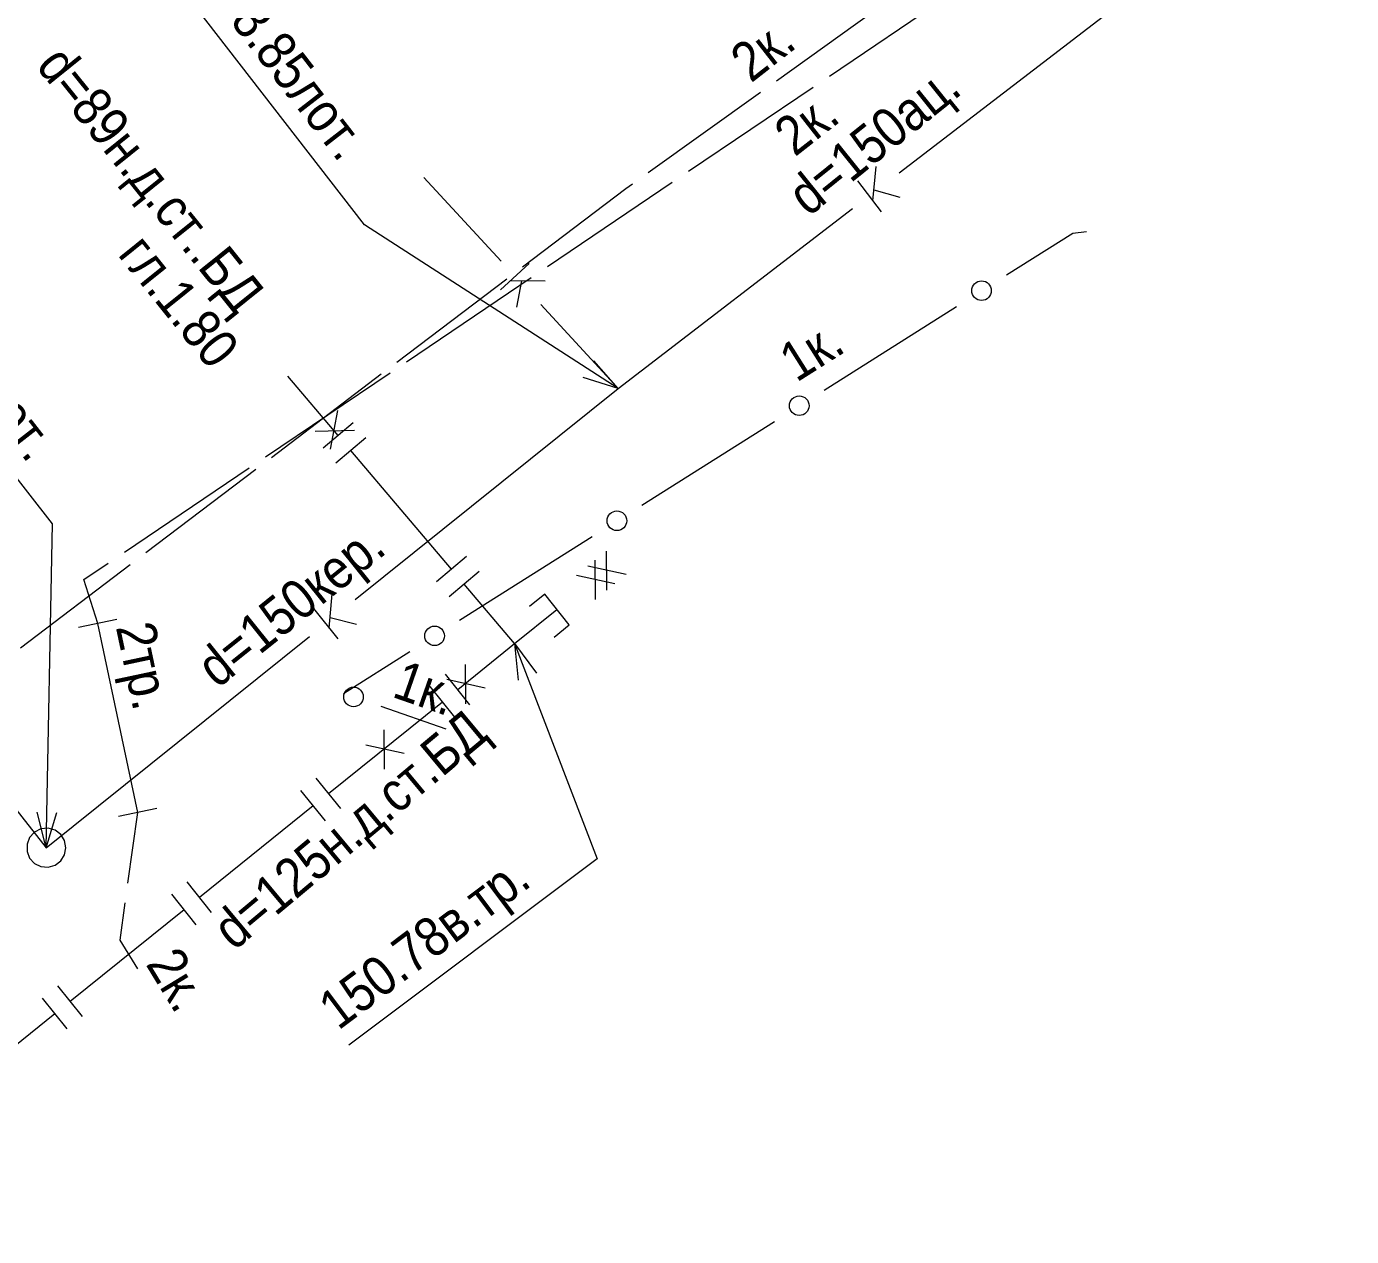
# Model space of a CAD drawing. Header units: metres. Extents: x 369 to 856, y 14070 to 14447.
# Drawn here: x 569.33 to 603.11, y 14166.43 to 14197.27 of the extents above; entities that cross this region are included whole.
import ezdxf
from ezdxf.enums import TextEntityAlignment as Align

# ---------------------------------------------------------------- set-up
doc = ezdxf.new("R2010")
doc.units = ezdxf.units.M
doc.header["$MEASUREMENT"] = 0
for name, color, linetype, lineweight in [('Газопровод', 7, 'Continuous', 25), ('Кабели', 7, 'Continuous', 25), ('Кабель электрический', 7, 'Continuous', 25), ('Канализация самотёчная', 7, 'Continuous', 25), ('Подземные коммуникации', 7, 'Continuous', 25)]:
    doc.layers.add(name, color=color, linetype=linetype, lineweight=lineweight)
doc.styles.add('Style-RUSSIAN_1251', font='RUSSIAN_1251.shx')
doc.styles.add('Style-RUSSIAN_1251 I 0.00000', font='RUSSIAN_1251.shx')

# ---------------------------------------------------------------- blocks, each defined once
blk = doc.blocks.new('msdElementTypeLineString_368')
at = {"layer": 'Кабель электрический', "color": 252, "linetype": 'Continuous', "lineweight": 9}
for p, q in [((1.99, 6.425), (1.011, 6.218)), ((3.011, 1.604), (2.032, 1.397))]:
    blk.add_line(p, q, dxfattribs=at)
blk = doc.blocks.new('msdElementTypeMultiLine_66')
at = {"layer": 'Кабель электрический', "color": 252, "linetype": 'Continuous', "lineweight": 9, "flags": 128}
blk.add_lwpolyline([(2.522, 1.501), (1.501, 6.322)], dxfattribs=at)
at = {"layer": 'Кабель электрический', "color": 252, "linetype": 'Continuous', "lineweight": 9}
blk.add_blockref('msdElementTypeLineString_368', (0, 0), dxfattribs=at)
blk = doc.blocks.new('msdElementTypeLineString_369')
at = {"layer": 'Кабель электрический', "color": 252, "linetype": 'Continuous', "lineweight": 9}
for p, q in [((22.597, 16.379), (25.777, 18.526)), ((19.004, 13.952), (22.183, 16.099)), ((15.41, 11.525), (18.589, 13.672)), ((11.816, 9.097), (14.995, 11.245)), ((8.222, 6.67), (11.401, 8.818)), ((4.628, 4.243), (7.808, 6.39)), ((1.034, 1.816), (4.214, 3.963))]:
    blk.add_line(p, q, dxfattribs=at)
at = {"layer": 'Кабель электрический', "color": 252, "linetype": 'Continuous', "lineweight": 9, "flags": 128}
for points in [[(29.791, 21.225), (30.216, 21.51), (30.574, 22.87)], [(26.191, 18.806), (27.616, 19.768), (29.375, 20.947)], [(0.352, 0.001), (0.001, 1.118), (0.62, 1.536)]]:
    blk.add_lwpolyline(points, dxfattribs=at)
blk = doc.blocks.new('msdElementTypeMultiLine_67')
at = {"layer": 'Кабель электрический', "color": 252, "linetype": 'Continuous', "lineweight": 9}
blk.add_blockref('msdElementTypeLineString_369', (0, 0), dxfattribs=at)
blk = doc.blocks.new('ZAGLUS_6')
at = {"layer": 'Газопровод', "color": 252, "linetype": 'Continuous', "lineweight": 9, "flags": 128}
blk.add_lwpolyline([(0.5, -0.5), (0.5, 0), (-0.5, 0), (-0.5, -0.5)], dxfattribs=at)
blk = doc.blocks.new('msdElementTypeLineString_459')
at = {"layer": 'Газопровод', "color": 252, "linetype": 'Continuous', "lineweight": 9}
for p, q in [((5.743, 5.768), (5.749, 4.768)), ((5.453, 5.535), (5.459, 4.535)), ((4.987, 5.158), (5.964, 4.944)), ((5.276, 5.39), (6.254, 5.177)), ((2.147, 2.876), (2.153, 1.876)), ((1.68, 2.499), (2.658, 2.285))]:
    blk.add_line(p, q, dxfattribs=at)
blk = doc.blocks.new('msdElementTypeLineString_460')
at = {"layer": 'Газопровод', "color": 252, "linetype": 'Continuous', "lineweight": 9}
blk.add_line((0.5, 0.501), (1.58, 1.369), dxfattribs=at)
blk = doc.blocks.new('msdElementTypeMultiLine_157')
at = {"layer": 'Газопровод', "color": 252, "linetype": 'Continuous', "lineweight": 9}
for name, p in [('msdElementTypeLineString_459', (0, 0)), ('msdElementTypeLineString_460', (2.907, 2.907))]:
    blk.add_blockref(name, p, dxfattribs=at)
blk = doc.blocks.new('msdElementTypeLineString_486')
at = {"layer": 'Кабель электрический', "color": 252, "linetype": 'Continuous', "lineweight": 9}
for p, q in [((61.022, 32.523), (57.782, 31.16)), ((53.899, 28.902), (51.04, 26.857)), ((50.633, 26.566), (47.774, 24.521)), ((47.367, 24.23), (44.508, 22.185)), ((40.898, 19.472), (38.098, 17.347)), ((37.699, 17.045), (34.899, 14.92)), ((34.5, 14.618), (31.7, 12.493)), ((31.301, 12.191), (28.501, 10.066)), ((10.108, 5.842), (7.878, 8.56)), ((4.185, 7.489), (1.416, 5.323)), ((24.908, 7.331), (22.138, 5.166)), ((12.655, 2.738), (10.425, 5.455)), ((21.744, 4.858), (18.974, 2.693)), ((18.58, 2.385), (15.81, 0.22))]:
    blk.add_line(p, q, dxfattribs=at)
at = {"layer": 'Кабель электрический', "color": 252, "linetype": 'Continuous', "lineweight": 9, "flags": 128}
for points in [[(62.433, 34.131), (61.742, 32.826), (61.483, 32.717)], [(57.323, 30.962), (55.9, 30.332), (54.306, 29.193)], [(44.101, 21.894), (43.935, 21.776), (41.297, 19.774)], [(28.102, 9.764), (25.334, 7.664), (25.302, 7.639)], [(7.561, 8.946), (7.434, 9.1), (6.286, 9.132), (4.579, 7.797)], [(1.022, 5.015), (0, 4.215), (0.229, 3.816)], [(15.375, 0.023), (14.9, 0.001), (12.972, 2.351)]]:
    blk.add_lwpolyline(points, dxfattribs=at)
blk = doc.blocks.new('msdElementTypeMultiLine_179')
at = {"layer": 'Кабель электрический', "color": 252, "linetype": 'Continuous', "lineweight": 9}
blk.add_blockref('msdElementTypeLineString_486', (0, 0), dxfattribs=at)
blk = doc.blocks.new('msdElementTypeLineString_572')
at = {"layer": 'Кабели', "color": 252, "linetype": 'Continuous', "lineweight": 9}
for p, q in [((17.15, 10.917), (18.84, 11.983)), ((12.503, 7.983), (15.882, 10.116)), ((7.855, 5.05), (11.235, 7.183)), ((3.208, 2.117), (6.587, 4.25)), ((0.25, 0.25), (1.94, 1.316))]:
    blk.add_line(p, q, dxfattribs=at)
for centre in [(16.516, 10.516), (11.869, 7.583), (7.221, 4.65), (2.574, 1.717)]:
    blk.add_circle(centre, 0.25, dxfattribs=at)
blk = doc.blocks.new('msdElementTypeMultiLine_261')
at = {"layer": 'Кабели', "color": 252, "linetype": 'Continuous', "lineweight": 9}
blk.add_blockref('msdElementTypeLineString_572', (0, 0), dxfattribs=at)
blk = doc.blocks.new('msdElementTypeLineString_792')
at = {"layer": 'Канализация самотёчная', "color": 252, "linetype": 'Continuous', "lineweight": 9}
for p, q in [((7.163, 5.497), (13.136, 10.08)), ((0.001, 0), (5.974, 4.583))]:
    blk.add_line(p, q, dxfattribs=at)
blk = doc.blocks.new('msdElementTypeLineString_793')
at = {"layer": 'Канализация самотёчная', "color": 252, "linetype": 'Continuous', "lineweight": 9}
for p, q in [((6.992, 5.289), (7.081, 6.161)), ((6.604, 5.795), (7.207, 5.009)), ((7.02, 5.566), (7.683, 5.375))]:
    blk.add_line(p, q, dxfattribs=at)
blk = doc.blocks.new('msdElementTypeMultiLine_406')
at = {"layer": 'Канализация самотёчная', "color": 252, "linetype": 'Continuous', "lineweight": 9}
for name, p in [('msdElementTypeLineString_792', (0.506, 0.506)), ('msdElementTypeLineString_793', (0, 0))]:
    blk.add_blockref(name, p, dxfattribs=at)
blk = doc.blocks.new('msdElementTypeLineString_794')
at = {"layer": 'Канализация самотёчная', "color": 252, "linetype": 'Continuous', "lineweight": 9}
for p, q in [((0.001, 5.377), (1.971, 3.24)), ((2.988, 2.137), (4.959, 0))]:
    blk.add_line(p, q, dxfattribs=at)
blk = doc.blocks.new('msdElementTypeLineString_795')
at = {"layer": 'Канализация самотёчная', "color": 252, "linetype": 'Continuous', "lineweight": 9}
for p, q in [((3.192, 3.685), (2.463, 3.014)), ((2.723, 3.253), (3.599, 3.244)), ((3, 3.25), (2.87, 2.573))]:
    blk.add_line(p, q, dxfattribs=at)
blk = doc.blocks.new('msdElementTypeMultiLine_407')
at = {"layer": 'Канализация самотёчная', "color": 252, "linetype": 'Continuous', "lineweight": 9}
for name, p in [('msdElementTypeLineString_794', (0.506, 0.506)), ('msdElementTypeLineString_795', (0, 0))]:
    blk.add_blockref(name, p, dxfattribs=at)
blk = doc.blocks.new('msdElementTypeLineString_796')
at = {"layer": 'Канализация самотёчная', "color": 252, "linetype": 'Continuous', "lineweight": 9}
for p, q in [((7.876, 6.325), (14.582, 11.71)), ((0.001, 0), (6.707, 5.385))]:
    blk.add_line(p, q, dxfattribs=at)
blk = doc.blocks.new('msdElementTypeLineString_797')
at = {"layer": 'Канализация самотёчная', "color": 252, "linetype": 'Continuous', "lineweight": 9}
for p, q in [((7.721, 6.103), (7.79, 6.976)), ((7.322, 6.6), (7.942, 5.827)), ((7.743, 6.379), (8.41, 6.203))]:
    blk.add_line(p, q, dxfattribs=at)
blk = doc.blocks.new('msdElementTypeMultiLine_408')
at = {"layer": 'Канализация самотёчная', "color": 252, "linetype": 'Continuous', "lineweight": 9}
for name, p in [('msdElementTypeLineString_796', (0.506, 0.506)), ('msdElementTypeLineString_797', (0, 0))]:
    blk.add_blockref(name, p, dxfattribs=at)
blk = doc.blocks.new('msdElementTypeLineString_798')
at = {"layer": 'Канализация самотёчная', "color": 252, "linetype": 'Continuous', "lineweight": 9}
for p, q in [((0.001, 14.844), (5.416, 8.01)), ((6.347, 6.834), (11.762, 0))]:
    blk.add_line(p, q, dxfattribs=at)
blk = doc.blocks.new('msdElementTypeLineString_799')
at = {"layer": 'Канализация самотёчная', "color": 252, "linetype": 'Continuous', "lineweight": 9}
for p, q in [((6.629, 8.402), (5.853, 7.787)), ((6.13, 8.006), (7.002, 7.932)), ((6.406, 7.983), (6.226, 7.317))]:
    blk.add_line(p, q, dxfattribs=at)
blk = doc.blocks.new('msdElementTypeMultiLine_409')
at = {"layer": 'Канализация самотёчная', "color": 252, "linetype": 'Continuous', "lineweight": 9}
for name, p in [('msdElementTypeLineString_798', (0.506, 0.506)), ('msdElementTypeLineString_799', (0, 0))]:
    blk.add_blockref(name, p, dxfattribs=at)
blk = doc.blocks.new('msdElementTypeLineString_854')
at = {"layer": 'Кабель электрический', "color": 252, "linetype": 'Continuous', "lineweight": 9}
blk.add_line((0.2, 2.184), (0.448, 3.989), dxfattribs=at)
at = {"layer": 'Кабель электрический', "color": 252, "linetype": 'Continuous', "lineweight": 9, "flags": 128}
blk.add_lwpolyline([(0.447, 0.001), (0.001, 0.732), (0.132, 1.688)], dxfattribs=at)
blk = doc.blocks.new('msdElementTypeMultiLine_459')
at = {"layer": 'Кабель электрический', "color": 252, "linetype": 'Continuous', "lineweight": 9}
blk.add_blockref('msdElementTypeLineString_854', (0, 0), dxfattribs=at)
blk = doc.blocks.new('msdElementTypeLineString_975')
at = {"layer": 'Кабели', "color": 252, "linetype": 'Continuous', "lineweight": 9}
blk.add_line((2.867, 0.25), (1.215, 0.826), dxfattribs=at)
blk.add_circle((0.507, 1.073), 0.25, dxfattribs=at)
blk = doc.blocks.new('msdElementTypeMultiLine_554')
at = {"layer": 'Кабели', "color": 252, "linetype": 'Continuous', "lineweight": 9}
blk.add_blockref('msdElementTypeLineString_975', (0, 0), dxfattribs=at)
blk = doc.blocks.new('msdElementTypeLineString_976')
at = {"layer": 'Кабели', "color": 252, "linetype": 'Continuous', "lineweight": 9}
blk.add_line((0.25, 0.251), (0.599, 0.291), dxfattribs=at)
blk = doc.blocks.new('msdElementTypeMultiLine_555')
at = {"layer": 'Кабели', "color": 252, "linetype": 'Continuous', "lineweight": 9}
blk.add_blockref('msdElementTypeLineString_976', (0, 0), dxfattribs=at)
blk = doc.blocks.new('msdElementTypeLineString_1072')
at = {"layer": 'Газопровод', "color": 252, "linetype": 'Continuous', "lineweight": 9}
for p, q in [((8.235, 17.778), (8.259, 16.778)), ((7.775, 17.392), (8.757, 17.196)), ((41.016, 13.019), (41.022, 12.019)), ((2.059, 12.621), (2.083, 11.621)), ((40.55, 12.641), (41.527, 12.428)), ((1.6, 12.234), (2.581, 12.039)), ((0.842, 9.574), (1.076, 10.547)), ((0.474, 10.049), (1.474, 10.033)), ((23.074, 4.141), (22.915, 3.153)), ((23.477, 3.696), (22.479, 3.635))]:
    blk.add_line(p, q, dxfattribs=at)
blk = doc.blocks.new('msdElementTypeLineString_1073')
at = {"layer": 'Газопровод', "color": 252, "linetype": 'Continuous', "lineweight": 9}
for p, q in [((9.769, 17.933), (9.129, 18.701)), ((9.386, 17.613), (8.745, 18.38)), ((6.206, 15.609), (9.065, 17.997)), ((11.609, 15.763), (12.353, 16.432)), ((6.526, 15.225), (5.885, 15.993)), ((11.944, 15.391), (12.687, 16.061)), ((6.142, 14.904), (5.501, 15.672)), ((12.316, 15.726), (14.809, 12.957)), ((2.962, 12.9), (5.822, 15.288)), ((42.989, 14.141), (44.44, 15.309)), ((43.302, 13.752), (42.675, 14.531)), ((42.912, 13.438), (42.286, 14.218)), ((39.696, 11.493), (42.599, 13.828)), ((3.283, 12.516), (2.642, 13.284)), ((14.437, 12.623), (15.18, 13.292)), ((2.899, 12.196), (2.258, 12.964)), ((14.772, 12.251), (15.515, 12.92)), ((15.143, 12.586), (17.636, 9.817)), ((40.009, 11.104), (39.382, 11.883)), ((39.619, 10.79), (38.993, 11.569)), ((36.403, 8.845), (39.306, 11.18)), ((1.518, 10.342), (0.726, 9.732)), ((17.265, 9.483), (18.008, 10.152)), ((1.823, 9.946), (1.031, 9.336)), ((2.563, 8.165), (1.427, 9.641)), ((17.599, 9.111), (18.342, 9.78)), ((17.971, 9.446), (20.464, 6.677)), ((36.716, 8.455), (36.089, 9.235)), ((36.326, 8.142), (35.7, 8.921)), ((33.11, 6.197), (36.013, 8.532)), ((20.092, 6.342), (20.835, 7.012)), ((20.427, 5.971), (21.17, 6.64)), ((33.423, 5.807), (32.796, 6.587)), ((20.798, 6.306), (23.291, 3.537)), ((33.033, 5.494), (32.407, 6.273)), ((29.817, 3.549), (32.72, 5.884)), ((22.92, 3.202), (23.663, 3.871)), ((30.13, 3.159), (29.503, 3.939)), ((23.254, 2.831), (23.997, 3.5)), ((29.74, 2.846), (29.114, 3.625)), ((26.524, 0.901), (29.427, 3.236)), ((26.837, 0.511), (26.21, 1.291)), ((26.448, 0.198), (25.821, 0.977))]:
    blk.add_line(p, q, dxfattribs=at)
at = {"layer": 'Газопровод', "color": 252, "linetype": 'Continuous', "lineweight": 9, "flags": 128}
for points in [[(9.449, 18.317), (9.753, 18.571), (11.981, 16.098)], [(1.122, 10.037), (0.501, 10.845), (2.578, 12.58)], [(23.626, 3.165), (26.026, 0.5), (26.134, 0.588)]]:
    blk.add_lwpolyline(points, dxfattribs=at)
blk = doc.blocks.new('msdElementTypeMultiLine_616')
at = {"layer": 'Газопровод', "color": 252, "linetype": 'Continuous', "lineweight": 9}
for name, p in [('msdElementTypeLineString_1073', (0, 0)), ('msdElementTypeLineString_1072', (0.093, 0.093))]:
    blk.add_blockref(name, p, dxfattribs=at)
blk = doc.blocks.new('msdElementTypeLineString_1074')
at = {"layer": 'Газопровод', "color": 252, "linetype": 'Continuous', "lineweight": 9}
for p, q in [((1.497, 5.365), (1.685, 6.348)), ((1.107, 5.821), (2.107, 5.853))]:
    blk.add_line(p, q, dxfattribs=at)
blk = doc.blocks.new('msdElementTypeLineString_1075')
at = {"layer": 'Газопровод', "color": 252, "linetype": 'Continuous', "lineweight": 9}
for p, q in [((1.785, 5.806), (0.501, 7.32)), ((2.166, 6.129), (1.404, 5.482)), ((2.49, 5.748), (1.727, 5.101)), ((4.677, 2.396), (2.108, 5.425)), ((5.059, 2.72), (4.296, 2.073)), ((5.382, 2.338), (4.62, 1.691)), ((6.285, 0.501), (5.001, 2.015))]:
    blk.add_line(p, q, dxfattribs=at)
blk = doc.blocks.new('msdElementTypeMultiLine_617')
at = {"layer": 'Газопровод', "color": 252, "linetype": 'Continuous', "lineweight": 9}
for name, p in [('msdElementTypeLineString_1075', (0, 0)), ('msdElementTypeLineString_1074', (0.093, 0.093))]:
    blk.add_blockref(name, p, dxfattribs=at)
blk = doc.blocks.new('DIMTXT_92')
at = {"layer": 'Газопровод', "color": 252, "linetype": 'Continuous', "lineweight": 9}
for q in [(0.088, -0.93), (0.555, -0.751)]:
    blk.add_line((0, 0), q, dxfattribs=at)
at = {"layer": 'Газопровод', "color": 252, "linetype": 'Continuous', "lineweight": 9, "flags": 128}
blk.add_lwpolyline([(0, 0), (2.101, -5.485), (-4.224, -10.232)], dxfattribs=at)
at = {"layer": 'Газопровод', "color": 252, "linetype": 'Continuous', "lineweight": 9, "style": 'Style-RUSSIAN_1251', "width": 0.9}
blk.add_text('150.78в.тр.', height=1, rotation=36.8887, dxfattribs=at).set_placement((-5.094, -9.072), align=Align.TOP_LEFT)
blk = doc.blocks.new('DIMTXT_491')
at = {"layer": 'Канализация самотёчная', "color": 252, "linetype": 'Continuous', "lineweight": 9}
for q in [(-0.621, 0.698), (-0.892, 0.278)]:
    blk.add_line((0, 0), q, dxfattribs=at)
at = {"layer": 'Канализация самотёчная', "color": 252, "linetype": 'Continuous', "lineweight": 9, "flags": 128}
blk.add_lwpolyline([(0, 0), (-6.466, 4.17), (-11.097, 10.148)], dxfattribs=at)
at = {"layer": 'Канализация самотёчная', "color": 252, "linetype": 'Continuous', "lineweight": 9, "style": 'Style-RUSSIAN_1251', "width": 0.9}
blk.add_text('148.85лот.', height=1, rotation=307.7639, dxfattribs=at).set_placement((-9.95, 11.036), align=Align.TOP_LEFT)
blk = doc.blocks.new('DIMTXT_492')
at = {"layer": 'Канализация самотёчная', "color": 252, "linetype": 'Continuous', "lineweight": 9}
for q in [(-0.233, 0.905), (0.267, 0.895)]:
    blk.add_line((0, 0), q, dxfattribs=at)
at = {"layer": 'Канализация самотёчная', "color": 252, "linetype": 'Continuous', "lineweight": 9, "flags": 128}
blk.add_lwpolyline([(0, 0), (0.158, 8.254), (-4.462, 14.178)], dxfattribs=at)
at = {"layer": 'Канализация самотёчная', "color": 252, "linetype": 'Continuous', "lineweight": 9, "style": 'Style-RUSSIAN_1251', "width": 0.9}
blk.add_text('148.60лот.', height=1, rotation=307.952, dxfattribs=at).set_placement((-3.319, 15.07), align=Align.TOP_LEFT)

msp = doc.modelspace()

# ---------------------------------------------------------------- linework, layer by layer
at = {"layer": 'Подземные коммуникации', "color": 252, "linetype": 'Continuous', "lineweight": 9, "flags": 128}
msp.add_lwpolyline([(570.34, 14176.34), (570.306, 14176.521), (570.226, 14176.65), (570.21, 14176.677), (570.063, 14176.788), (569.886, 14176.838), (569.703, 14176.821), (569.539, 14176.739), (569.531, 14176.73), (569.415, 14176.603), (569.349, 14176.432), (569.349, 14176.248), (569.415, 14176.077), (569.539, 14175.941), (569.703, 14175.859), (569.886, 14175.842), (570.063, 14175.892), (570.21, 14176.003), (570.306, 14176.159), (570.34, 14176.34)], dxfattribs=at)

# ---------------------------------------------------------------- block references
at = {"layer": 'Газопровод', "color": 252, "linetype": 'Continuous', "lineweight": 9}
for name, p in [('msdElementTypeMultiLine_617', (575.493, 14181.041)), ('msdElementTypeMultiLine_616', (537.338, 14166.233)), ('msdElementTypeMultiLine_157', (578.371, 14178.134)), ('DIMTXT_92', (581.778, 14181.542))]:
    msp.add_blockref(name, p, dxfattribs=at)
at = {"layer": 'Газопровод', "color": 252, "linetype": 'Continuous', "lineweight": 9, "rotation": 308.804507703179}
msp.add_blockref('ZAGLUS_6', (582.858, 14182.41), dxfattribs=at)
at = {"layer": 'Кабели', "color": 252, "linetype": 'Continuous', "lineweight": 9}
for name, p in [('msdElementTypeMultiLine_261', (577.164, 14180.024)), ('msdElementTypeMultiLine_555', (595.754, 14191.756)), ('msdElementTypeMultiLine_554', (577.164, 14179.111))]:
    msp.add_blockref(name, p, dxfattribs=at)
at = {"layer": 'Кабель электрический', "color": 252, "linetype": 'Continuous', "lineweight": 9}
for name, p in [('msdElementTypeMultiLine_179', (540.678, 14171.362)), ('msdElementTypeMultiLine_67', (570.797, 14182.058)), ('msdElementTypeMultiLine_66', (569.648, 14175.737)), ('msdElementTypeMultiLine_459', (571.722, 14173.249))]:
    msp.add_blockref(name, p, dxfattribs=at)
at = {"layer": 'Канализация самотёчная', "color": 252, "linetype": 'Continuous', "lineweight": 9}
for name, p in [('DIMTXT_491', (584.421, 14188.05)), ('msdElementTypeMultiLine_406', (583.914, 14187.544)), ('msdElementTypeMultiLine_407', (578.956, 14187.544)), ('msdElementTypeMultiLine_409', (557.572, 14175.834)), ('DIMTXT_492', (569.84, 14176.34)), ('msdElementTypeMultiLine_408', (569.333, 14175.834))]:
    msp.add_blockref(name, p, dxfattribs=at)

# ---------------------------------------------------------------- texts
at = {"layer": 'Газопровод', "color": 252, "linetype": 'Continuous', "lineweight": 9, "style": 'Style-RUSSIAN_1251 I 0.00000', "width": 0.9}
for s, rotation, p in [('d=89н.д.ст..БД', 308.8045, (569.557, 14196.256)), ('гл.1.80', 308.8045, (571.641, 14191.457)), ('d=125н.д.ст.БД', 39.8637, (574.628, 14173.699))]:
    msp.add_text(s, height=1, rotation=rotation, dxfattribs=at).set_placement(p)
at = {"layer": 'Кабели', "color": 252, "linetype": 'Continuous', "lineweight": 9, "style": 'Style-RUSSIAN_1251 I 0.00000', "width": 0.9}
for rotation, p in [(32.2579, (588.963, 14188.19)), (340.7706, (578.623, 14180.195))]:
    msp.add_text('1к.', height=1, rotation=rotation, dxfattribs=at).set_placement(p)
at = {"layer": 'Кабель электрический', "color": 252, "linetype": 'Continuous', "lineweight": 9, "style": 'Style-RUSSIAN_1251 I 0.00000', "width": 0.9}
for s, rotation, p in [('2к.', 38.0347, (587.804, 14195.82)), ('2к.', 38.0347, (588.92, 14193.936)), ('2тр.', 281.9572, (571.61, 14181.967)), ('2к.', 301.3556, (572.36, 14173.375))]:
    msp.add_text(s, height=1, rotation=rotation, dxfattribs=at).set_placement(p)
at = {"layer": 'Канализация самотёчная', "color": 252, "linetype": 'Continuous', "lineweight": 9, "style": 'Style-RUSSIAN_1251 I 0.00000', "width": 0.9}
for s, p in [('d=150ац.', (589.27, 14192.409)), ('d=150кер.', (574.205, 14180.383))]:
    msp.add_text(s, height=1, rotation=38.7679, dxfattribs=at).set_placement(p)

doc.saveas('drawing.dxf')
